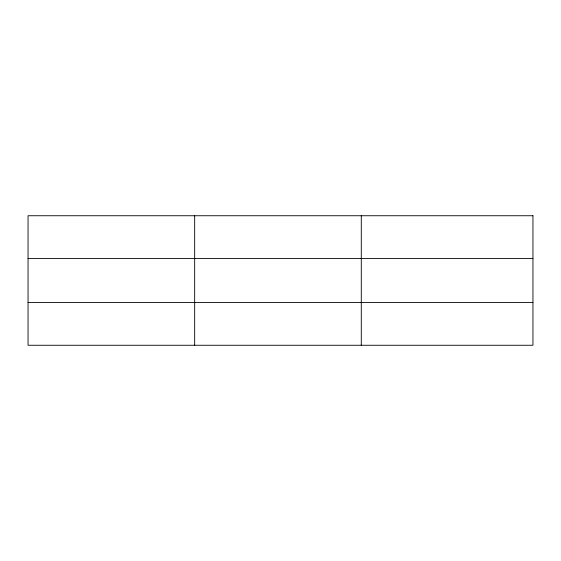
<?xml version="1.0" encoding="UTF-8"?>
<svg xmlns="http://www.w3.org/2000/svg" width="561" height="561" viewBox="0 0 561 561"><rect width="100%" height="100%" fill="white"/><g stroke="black" fill="none" stroke-linecap="round" stroke-linejoin="round"><path stroke-width="0.84" d="M194.667 215.74L194.667 345.26M361.284 215.74L361.284 345.26M28.05 258.481L532.95 258.481M28.05 302.519L532.95 302.519M532.95 215.74L532.95 345.26L28.05 345.26L28.05 215.74L532.95 215.74"/></g></svg>
